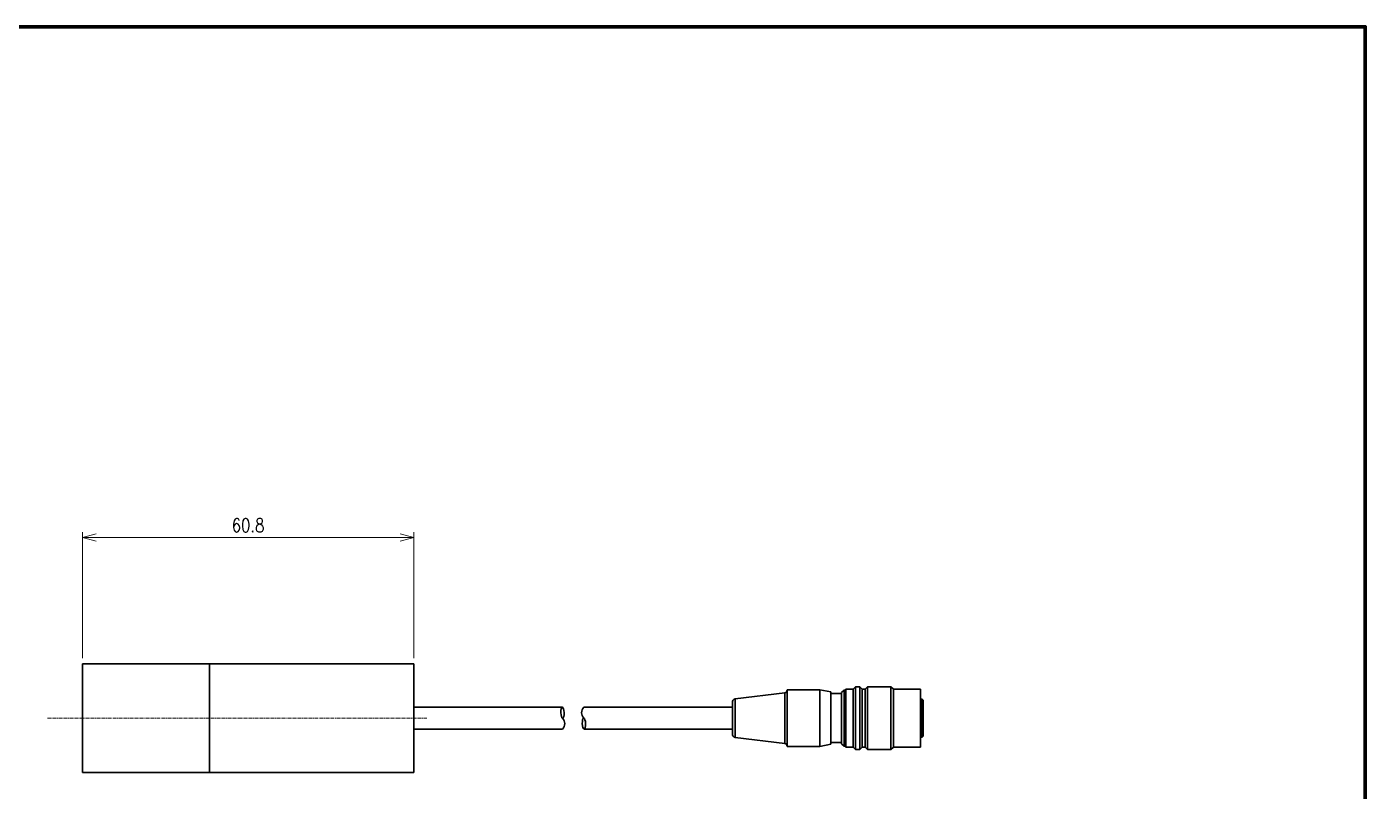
# Model space of a CAD drawing. Header units: millimetres. Extents: x 4 to 387, y 0 to 281.
# Drawn here: x 141.3 to 387, y 140.7 to 281 of the extents above; entities that cross this region are included whole.
import ezdxf

# ---------------------------------------------------------------- set-up
doc = ezdxf.new("R2010")
doc.units = ezdxf.units.MM
doc.linetypes.add('CENTER', pattern=[2, 1.25, -0.25, 0.25, -0.25])
doc.layers.get('0').update_dxf_attribs({"lineweight": 30})
doc.layers.get('Defpoints').update_dxf_attribs({"lineweight": 9})
for name, color, linetype, lineweight in [('2KD_寸法1', 7, 'Continuous', 15), ('2KD_寸法1 @ 1', 7, 'Continuous', 15), ('AUX', 7, 'Continuous', 40)]:
    doc.layers.add(name, color=color, linetype=linetype, lineweight=lineweight)
doc.styles.get("Standard").update_dxf_attribs({"font": 'simplex.shx', "width": 0.8, "bigfont": 'extfont.shx'})
doc.dimstyles.new('KD-STD', dxfattribs={"dimscale": 0, "dimtxt": 2.5, "dimasz": 2.5, "dimexe": 1, "dimexo": 1, "dimgap": 1, "dimtad": 1, "dimdsep": 46, "dimtxsty": 'Standard', "dimblk": 'OPEN30', "dimcen": 0, "dimadec": 0, "dimazin": 0, "dimtfac": 1, "dimtmove": 0, "dimatfit": 3, "dimldrblk": 'OPEN30', "dimfxl": 1, "dimtfill": 1, "dimtolj": 1, "dimtzin": 0, "dimlwd": 15, "dimlwe": 15, "dimarcsym": 0})

# ---------------------------------------------------------------- blocks, each defined once
blk = doc.blocks.new('_Open30')
at = {"lineweight": -2}
for p, q in [((-1, 0.26794919), (0, 0)), ((0, 0), (-1, -0.26794919)), ((0, 0), (-1, 0))]:
    blk.add_line(p, q, dxfattribs=at)
blk = doc.blocks.new('*D27')
at = {"layer": '2KD_寸法1', "color": 0, "lineweight": 15}
for p, q in [((151.5456175480512, 165.0723425436015), (151.5456175480512, 188.2438037830215)), ((154.0456175480512, 187.2438037830215), (209.8456175480512, 187.2438037830215)), ((212.3456175480512, 165.0723425436016), (212.3456175480512, 188.2438037830215))]:
    blk.add_line(p, q, dxfattribs=at)
at = {"layer": 'Defpoints', "color": 0}
for p in [(212.3456175480512, 187.2438037830215), (151.5456175480512, 164.0723425436014), (212.3456175480512, 164.0723425436016)]:
    blk.add_point(p, dxfattribs=at)
at = {"layer": '2KD_寸法1', "color": 0, "lineweight": 15, "xscale": 2.5, "yscale": 2.5, "zscale": 2.5, "rotation": 180}
blk.add_blockref('_Open30', (151.5456175480512, 187.2438037830215), dxfattribs=at)
at = {"layer": '2KD_寸法1', "color": 0, "lineweight": 15, "xscale": 2.5, "yscale": 2.5, "zscale": 2.5}
blk.add_blockref('_Open30', (212.3456175480512, 187.2438037830215), dxfattribs=at)
at = {"layer": '2KD_寸法1', "color": 0, "insert": (181.9456175480512, 189.4938037830215), "char_height": 2.5, "attachment_point": 5, "bg_fill": 3, "box_fill_scale": 1.1, "bg_fill_color": 9, "bg_fill_true_color": 13158600, "bg_fill_transparency": 4391982}
blk.add_mtext('\\A1;60.8', dxfattribs=at)
blk = doc.blocks.new('A$C4B6D0782')
for p, q in [((0, 10), (23.29999999999992, 10)), ((0, -10), (0, 10)), ((23.29999999999992, 10), (60.79999999999992, 10)), ((23.29999999999992, -10), (23.29999999999992, 10)), ((23.29999999999992, 10), (60.79999999999992, 10)), ((23.29999999999992, -10), (23.29999999999992, 10)), ((60.79999999999992, -10), (60.79999999999992, 10)), ((60.79999999999992, -10), (60.79999999999992, 10)), ((135.3408531221733, 5.199999998660955), (129.3408531221744, 5.199999998819207)), ((129.3408531221744, 5.199999998819207), (129.3408531219001, -5.200000001180768)), ((135.3408531221733, 5.199999998660955), (129.3408531221744, 5.199999998819207)), ((129.3408531221744, 5.199999998819207), (129.3408531219001, -5.200000001180768)), ((137.3408531221639, 4.799999998585235), (135.3408531221733, 5.199999998660955)), ((135.340853121899, -5.200000001339019), (135.3408531221733, 5.199999998660955)), ((137.3408531221639, 4.799999998585235), (135.3408531221733, 5.199999998660955)), ((135.340853121899, -5.200000001339019), (135.3408531221733, 5.199999998660955)), ((139.7908531221875, 5.149999998558199), (139.3408531221749, 4.699999998626195)), ((139.7908531221875, 5.149999998558199), (139.3408531221749, 4.699999998626195)), ((139.8810455010379, 5.149999998541204), (139.7908531221875, 5.149999998543563)), ((139.7908531219158, -5.150000001456419), (139.7908531221875, 5.149999998543563)), ((139.8810455010379, 5.149999998541204), (139.7908531221875, 5.149999998543563)), ((139.7908531219158, -5.150000001456419), (139.7908531221875, 5.149999998543563)), ((139.881045500766, -5.150000001458778), (139.8810455010379, 5.149999998541204)), ((139.881045500766, -5.150000001458778), (139.8810455010379, 5.149999998541204)), ((141.4408531221771, 5.299999998500054), (140.1408531221771, 5.299999998534332)), ((140.1408531221771, 5.299999998534332), (140.1408531218974, -5.300000001465632)), ((141.4408531221771, 5.299999998500054), (140.1408531221771, 5.299999998534332)), ((140.1408531221771, 5.299999998534332), (140.1408531218974, -5.300000001465632)), ((141.8908531221878, 5.749999998465881), (141.4408531221771, 5.299999998478965)), ((141.8908531221878, 5.749999998465881), (141.4408531221771, 5.299999998478965)), ((141.4408531218975, -5.300000001478848), (141.4408531221771, 5.299999998500054)), ((141.4408531218975, -5.300000001478848), (141.4408531221771, 5.299999998500054)), ((142.6908531221889, 5.749999998467101), (141.8908531221878, 5.749999998488192)), ((141.8908531218845, -5.750000001489552), (141.8908531221878, 5.749999998465881)), ((142.6908531221889, 5.749999998467101), (141.8908531221878, 5.749999998488192)), ((141.8908531218845, -5.750000001489552), (141.8908531221878, 5.749999998465881)), ((143.1408531221464, 5.299999998489028), (142.6908531221889, 5.749999998470173)), ((142.6908531218856, -5.750000001532896), (142.6908531221889, 5.749999998467101)), ((143.1408531221464, 5.299999998489028), (142.6908531221889, 5.749999998470173)), ((142.6908531218856, -5.750000001532896), (142.6908531221889, 5.749999998467101)), ((143.640853122177, 5.299999998442018), (143.1408531221464, 5.299999998455206)), ((143.1408531220065, -1.5448052e-09), (143.1408531221464, 5.299999998489028)), ((143.640853122177, 5.299999998442018), (143.1408531221464, 5.299999998455206)), ((143.1408531220065, -1.5448052e-09), (143.1408531221464, 5.299999998489028)), ((144.0908531221471, 5.749999998351028), (143.640853122177, 5.299999998404756)), ((144.0908531221471, 5.749999998351028), (143.640853122177, 5.299999998404756)), ((143.6408531218974, -5.300000001520686), (143.640853122177, 5.299999998442018)), ((143.6408531218974, -5.300000001520686), (143.640853122177, 5.299999998442018)), ((148.3908531221889, 5.749999998316752), (144.0908531221471, 5.749999998430182)), ((144.0908531218438, -5.750000001490717), (144.0908531221471, 5.749999998351028)), ((148.3908531221889, 5.749999998316752), (144.0908531221471, 5.749999998430182)), ((144.0908531218438, -5.750000001490717), (144.0908531221471, 5.749999998351028)), ((148.8408531221935, 5.299999998281862), (148.3908531221889, 5.749999998310102)), ((148.3908531218856, -5.750000001683247), (148.3908531221889, 5.749999998316752)), ((148.8408531221935, 5.299999998281862), (148.3908531221889, 5.749999998310102)), ((148.3908531218856, -5.750000001683247), (148.3908531221889, 5.749999998316752)), ((153.8408531221769, 5.299999998173007), (148.8408531221935, 5.299999998304882)), ((148.8408531220537, -1.6951276e-09), (148.8408531221935, 5.299999998281862)), ((153.8408531221769, 5.299999998173007), (148.8408531221935, 5.299999998304882)), ((148.8408531220537, -1.6951276e-09), (148.8408531221935, 5.299999998281862)), ((153.8408531218975, -5.300000001826987), (153.8408531221769, 5.299999998173007)), ((153.8408531218975, -5.300000001826987), (153.8408531221769, 5.299999998173007)), ((119.3408531219567, -3.056412866608781), (119.3408531221179, 3.056412866608808)), ((119.3408531219567, -3.056412866608781), (119.3408531221179, 3.056412866608808)), ((128.9004257324691, 4.647148712077438), (119.7812805118216, 3.552851285840603)), ((128.9004257324691, 4.647148712077438), (119.7812805118216, 3.552851285840603)), ((119.7812805118216, 3.552851285840603), (119.7812805116342, -3.552851287697933)), ((119.7812805118216, 3.552851285840603), (119.7812805116342, -3.552851287697933)), ((128.9004257322241, -4.647148714415777), (128.9004257324691, 4.647148712077438)), ((128.9004257322241, -4.647148714415777), (128.9004257324691, 4.647148712077438)), ((137.3408531221639, 4.799999998585235), (137.3408531219107, -4.800000001368829)), ((137.3408531221639, 4.799999998585235), (137.3408531219107, -4.800000001368829)), ((139.340853122156, 4.499999998555465), (137.340853122156, 4.499999998608216)), ((139.340853122156, 4.499999998555465), (137.340853122156, 4.499999998608216)), ((139.3408531221749, 4.699999998626195), (139.3408531219269, -4.70000000151532)), ((139.3408531221749, 4.699999998626195), (139.3408531219269, -4.70000000151532)), ((154.1408531221133, 3.499999998165093), (153.8408531221295, 3.499999998173024)), ((154.1408531221133, 3.499999998165093), (153.8408531221295, 3.499999998173024)), ((154.3408531221243, 3.299999998143533), (154.1408531221133, 3.499999998165093)), ((154.1408531219287, -3.500000001834904), (154.1408531221133, 3.499999998165093)), ((154.3408531221243, 3.299999998143533), (154.1408531221133, 3.499999998165093)), ((154.1408531219287, -3.500000001834904), (154.1408531221133, 3.499999998165093)), ((154.3408531221243, 3.299999998143533), (154.3408531219503, -3.300000001823888)), ((154.3408531221243, 3.299999998143533), (154.3408531219503, -3.300000001823888)), ((60.79999999999992, 2), (88.09959999999836, 2)), ((60.79999999999992, 2), (88.09959999999836, 2)), ((119.3408531220373, 2), (92.01937304280416, 2)), ((119.3408531220373, 2), (92.01937304280416, 2)), ((60.79999999999992, -2), (88.12148007923302, -2)), ((60.79999999999992, -2), (88.12148007923302, -2)), ((119.3408531220373, -2), (92.04125312203888, -2)), ((119.3408531220373, -2), (92.04125312203888, -2)), ((143.1408531218668, -5.300000001578638), (143.1408531220065, -1.5448052e-09)), ((143.1408531218668, -5.300000001578638), (143.1408531220065, -1.5448052e-09)), ((148.8408531219139, -5.300000001672117), (148.8408531220537, -1.6951276e-09)), ((148.8408531219139, -5.300000001672117), (148.8408531220537, -1.6951276e-09)), ((119.7812805116342, -3.552851287697933), (128.9004257322241, -4.647148714415777)), ((119.7812805116342, -3.552851287697933), (128.9004257322241, -4.647148714415777)), ((135.340853121899, -5.200000001339049), (137.3408531219107, -4.800000001368829)), ((135.340853121899, -5.200000001339049), (137.3408531219107, -4.800000001368829)), ((137.3408531219186, -4.500000001391811), (139.3408531219186, -4.500000001444561)), ((137.3408531219186, -4.500000001391811), (139.3408531219186, -4.500000001444561)), ((139.3408531219269, -4.70000000151532), (139.7908531219158, -5.150000001471084)), ((139.3408531219269, -4.70000000151532), (139.7908531219158, -5.150000001471084)), ((153.840853121945, -3.500000001827003), (154.1408531219287, -3.500000001834904)), ((153.840853121945, -3.500000001827003), (154.1408531219287, -3.500000001834904)), ((154.1408531219287, -3.500000001834904), (154.3408531219503, -3.300000001823888)), ((154.1408531219287, -3.500000001834904), (154.3408531219503, -3.300000001823888)), ((129.3408531219001, -5.200000001180796), (135.340853121899, -5.200000001339049)), ((129.3408531219001, -5.200000001180796), (135.340853121899, -5.200000001339049)), ((139.7908531219158, -5.150000001456419), (139.881045500766, -5.150000001458778)), ((139.7908531219158, -5.150000001456419), (139.881045500766, -5.150000001458778)), ((140.1408531218974, -5.300000001465632), (141.4408531218975, -5.300000001499938)), ((140.1408531218974, -5.300000001465632), (141.4408531218975, -5.300000001499938)), ((141.4408531218975, -5.300000001478848), (141.8908531218845, -5.750000001489552)), ((141.4408531218975, -5.300000001478848), (141.8908531218845, -5.750000001489552)), ((141.8908531218845, -5.750000001511807), (142.6908531218856, -5.750000001532924)), ((141.8908531218845, -5.750000001511807), (142.6908531218856, -5.750000001532924)), ((142.6908531218856, -5.750000001535993), (143.1408531218668, -5.300000001578638)), ((142.6908531218856, -5.750000001535993), (143.1408531218668, -5.300000001578638)), ((143.1408531218668, -5.300000001544758), (143.6408531218974, -5.300000001557947)), ((143.1408531218668, -5.300000001544758), (143.6408531218974, -5.300000001557947)), ((143.6408531218974, -5.300000001520686), (144.0908531218438, -5.750000001490717)), ((143.6408531218974, -5.300000001520686), (144.0908531218438, -5.750000001490717)), ((144.0908531218438, -5.750000001569842), (148.3908531218856, -5.750000001683247)), ((144.0908531218438, -5.750000001569842), (148.3908531218856, -5.750000001683247)), ((148.3908531218856, -5.750000001676596), (148.8408531219139, -5.300000001672117)), ((148.3908531218856, -5.750000001676596), (148.8408531219139, -5.300000001672117)), ((148.8408531219139, -5.30000000169511), (153.8408531218975, -5.300000001826987)), ((148.8408531219139, -5.30000000169511), (153.8408531218975, -5.300000001826987)), ((0, -10), (23.29999999999992, -10)), ((23.29999999999992, -10), (60.79999999999992, -10)), ((23.29999999999992, -10), (60.79999999999992, -10))]:
    blk.add_line(p, q)
for centre, radius, start, end in [((128.8408531221729, 5.143587131322448), 0.5000000000000079, 276.8427734111404, 359.9999999984888), ((128.8408531221729, 5.143587131322448), 0.5000000000000079, 276.8427734111404, 359.9999999984888), ((139.8810455010458, 5.449999998541214), 0.3000000000000114, 269.9999999984888, 329.9999999984864), ((139.8810455010458, 5.449999998541214), 0.3000000000000114, 269.9999999984888, 329.9999999984864), ((119.8408531221179, 3.05641286659562), 0.5, 96.84277341113713, 179.9999999984888), ((119.8408531221179, 3.05641286659562), 0.5, 96.84277341113713, 179.9999999984888), ((119.8408531219567, -3.056412868456078), 0.5, 179.9999999984888, 263.1572265858385), ((119.8408531219567, -3.056412868456078), 0.5, 179.9999999984888, 263.1572265858385), ((128.8408531219015, -5.143587133657661), 0.5000000000000079, 359.9999999984888, 83.15722658583533), ((128.8408531219015, -5.143587133657661), 0.5000000000000079, 359.9999999984888, 83.15722658583533), ((139.8810455007581, -5.450000001458788), 0.3000000000000114, 29.99999999849172, 89.99999999848879), ((139.8810455007581, -5.450000001458788), 0.3000000000000114, 29.99999999849172, 89.99999999848879)]:
    blk.add_arc(centre, radius, start, end)
for centre, major_axis in [((88.09959999999836, 1.000425635353678), (-0.0291734389796667, 0.9995743646463227)), ((88.09959999999836, 1.000425635353678), (-0.0291734389796667, 0.9995743646463227)), ((92.04125312203888, -1.000425635353678), (0.0291734389796666, -0.9995743646463227)), ((92.04125312203888, -1.000425635353678), (0.0291734389796666, -0.9995743646463227))]:
    blk.add_ellipse(centre, major_axis=major_axis, ratio=0.3000000000000002)
for centre, major_axis in [((86.71990155106248, -1.001865407290096), (1.79999866596191, 0.002581284586443)), ((86.71990155106248, -1.001865407290096), (1.79999866596191, 0.002581284586443)), ((93.4209515709747, 1.001865407290096), (-1.79999866596191, -0.0025812845864428)), ((93.4209515709747, 1.001865407290096), (-1.79999866596191, -0.0025812845864428))]:
    blk.add_ellipse(centre, major_axis=major_axis, ratio=0.8841505981703591, start_param=-0.679545368494444, end_param=0.6795453684941855)
at = {"layer": '2KD_寸法1'}
for p, q in [((60.79999999999987, 2), (60.79999999999987, -2)), ((119.3408531220373, -2), (119.3408531220373, 2))]:
    blk.add_line(p, q, dxfattribs=at)

msp = doc.modelspace()

# ---------------------------------------------------------------- linework, layer by layer
at = {"layer": '2KD_寸法1', "color": 2, "linetype": 'CENTER', "ltscale": 0.5}
msp.add_line((145.1456175480511, 154.0723425436015), (214.8456175480512, 154.0723425436015), dxfattribs=at)
at = {"layer": 'AUX', "lineweight": 70}
msp.add_lwpolyline([(3.999999758280864, 4.000000249163575), (386.9999997582809, 4.000000249163575), (386.9999997582809, 281.0000002491635), (3.999999758280864, 281.0000002491635)], close=True, dxfattribs=at)

# ---------------------------------------------------------------- next in the draw order: dimensions: what is measured, and where the dimension line sits
at = {"layer": '2KD_寸法1 @ 1'}
dim = msp.add_linear_dim(base=(212.3456175480512, 187.2438037830215), p1=(151.5456175480512, 164.0723425436014), p2=(212.3456175480512, 164.0723425436016), dimstyle='KD-STD', override={"dimscale": 1, "dimtix": 0, "dimtofl": 1, "dimtmove": 0, "dimatfit": 3}, dxfattribs=at)
dim.commit()
dim.dimension.update_dxf_attribs({"geometry": '*D27', "text_midpoint": (181.9456175480512, 189.4938037830215)})

# ---------------------------------------------------------------- next in the draw order: block references
msp.add_blockref('A$C4B6D0782', (151.5456175480512, 154.0723425436015))

doc.saveas('drawing.dxf')
